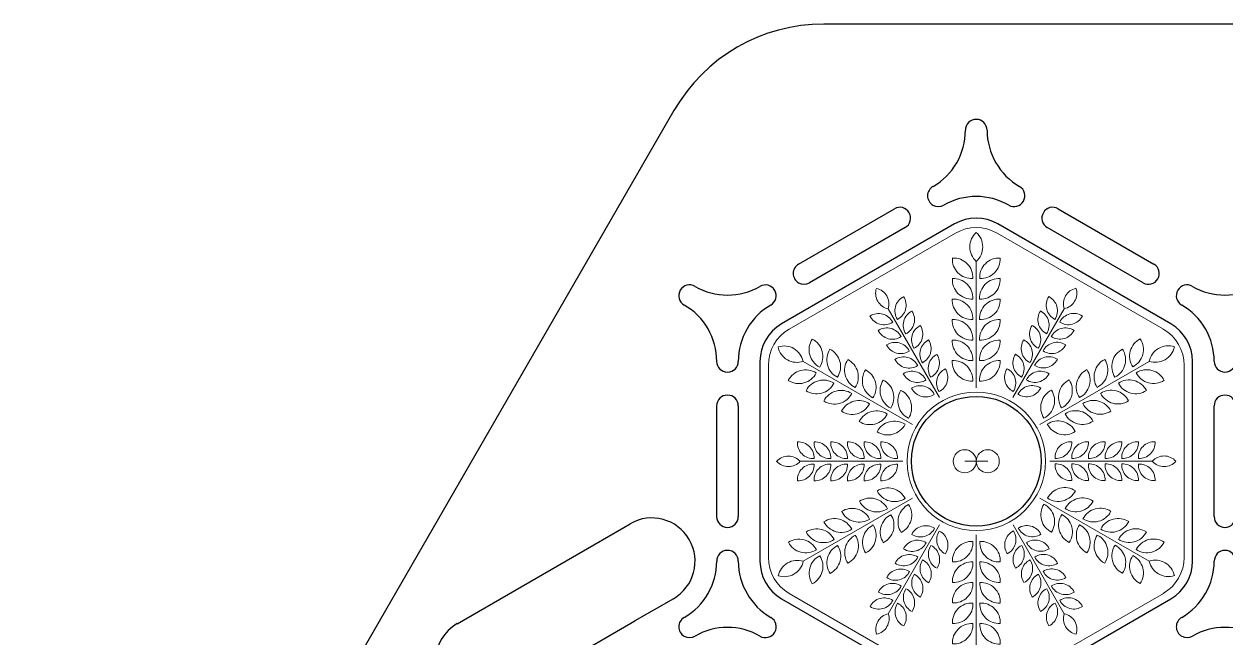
# Model space of a CAD drawing. Header units: millimetres. Extents: x -446 to 815, y -612 to 225.
# Drawn here: x -251.3 to -43, y 118.8 to 225.2 of the extents above; entities that cross this region are included whole.
import ezdxf

# ---------------------------------------------------------------- set-up
doc = ezdxf.new("R2010")
doc.units = ezdxf.units.MM
doc.layers.get('0').update_dxf_attribs({"color": 1, "true_color": 0xff0000})
doc.layers.add('Vector Engrave', color=5, linetype='Continuous', lineweight=0, true_color=0x0000ff)

msp = doc.modelspace()

# ---------------------------------------------------------------- linework, layer by layer
for p, q in [((112.68, 225.17), (-112.68, 225.17)), ((-138.66, 210.17), (-251.34, 15)), ((-117.05, 183.57), (-100.45, 193.15)), ((-72.05, 193.15), (-55.45, 183.57)), ((-90, 190.53), (-120, 173.21)), ((-98.57, 189.9), (-115.18, 180.32)), ((-52.5, 173.21), (-82.5, 190.53)), ((-57.32, 180.32), (-73.93, 189.9)), ((-123.75, 166.71), (-123.75, 132.07)), ((-48.75, 132.07), (-48.75, 166.71)), ((-131.25, 139.81), (-131.25, 158.97)), ((-127.5, 158.97), (-127.5, 139.81)), ((-45, 139.81), (-45, 158.97)), ((-176.25, 121.24), (-146.25, 138.56)), ((-138.75, 125.57), (-145.45, 121.71)), ((-120, 125.57), (-90, 108.25)), ((-82.5, 108.25), (-52.5, 125.57)), ((-162.05, 112.12), (-145.45, 121.71))]:
    msp.add_line(p, q)
msp.add_circle((-86.25, 149.39), 11.25)
for centre, radius, start, end in [((-112.68, 195.17), 30, 90, 150), ((-86.25, 206.76), 1.88, 0, 180), ((-99.37, 206.76), 11.25, 300, 0), ((-73.12, 206.76), 11.25, 180, 240), ((-92.81, 195.4), 1.88, 120, 300), ((-79.69, 195.4), 1.87, 240, 60), ((-86.25, 184.03), 11.25, 60, 120), ((-99.51, 191.53), 1.88, 300, 120), ((-72.99, 191.53), 1.88, 60, 240), ((-86.25, 184.03), 7.5, 60, 120), ((-116.11, 181.94), 1.88, 120, 300), ((-56.39, 181.94), 1.88, 240, 60), ((-135.94, 178.08), 1.88, 60, 240), ((-129.38, 189.44), 11.25, 240, 300), ((-122.81, 178.08), 1.87, 300, 120), ((-49.69, 178.08), 1.88, 60, 240), ((-43.13, 189.44), 11.25, 240, 300), ((-142.5, 166.71), 11.25, 0, 60), ((-116.25, 166.71), 11.25, 120, 180), ((-56.25, 166.71), 11.25, 0, 60), ((-116.25, 166.71), 7.5, 120, 180), ((-56.25, 166.71), 7.5, 0, 60), ((-129.38, 166.71), 1.88, 180, 0), ((-43.13, 166.71), 1.87, 180, 0), ((-129.38, 158.97), 1.88, 0, 180), ((-43.13, 158.97), 1.88, 0, 180), ((-129.38, 139.81), 1.88, 180, 0), ((-43.13, 139.81), 1.88, 180, 0), ((-142.5, 132.07), 7.5, 300, 120), ((-129.38, 132.07), 1.87, 0, 180), ((-43.13, 132.07), 1.87, 0, 180), ((-142.5, 132.07), 11.25, 300, 0), ((-116.25, 132.07), 11.25, 180, 240), ((-116.25, 132.07), 7.5, 180, 240), ((-56.25, 132.07), 7.5, 300, 0), ((-56.25, 132.07), 11.25, 300, 0), ((-172.5, 114.75), 7.5, 120, 300), ((-135.94, 120.7), 1.88, 120, 300), ((-122.81, 120.7), 1.88, 240, 60), ((-49.69, 120.7), 1.88, 120, 300), ((-129.38, 109.34), 11.25, 60, 120), ((-43.13, 109.34), 11.25, 60, 120)]:
    msp.add_arc(centre, radius, start, end)
at = {"layer": 'Vector Engrave'}
for p, q in [((-118.69, 172.28), (-89.85, 188.92)), ((-82.65, 188.92), (-53.81, 172.28)), ((-86.25, 184.02), (-86.25, 162.14)), ((-101.52, 175.82), (-92.63, 160.43)), ((-71, 175.83), (-79.88, 160.43)), ((-56.26, 166.71), (-75.21, 155.77)), ((-122.29, 132.74), (-122.29, 166.04)), ((-116.25, 166.69), (-97.3, 155.76)), ((-50.21, 166.04), (-50.21, 132.74)), ((-86.25, 162.14), (-86.25, 162.14)), ((-97.3, 155.76), (-97.3, 155.76)), ((-75.21, 155.77), (-75.21, 155.77)), ((-116.77, 149.38), (-99, 149.38)), ((-88.25, 149.39), (-84.25, 149.39)), ((-55.73, 149.4), (-73.5, 149.39)), ((-116.24, 132.06), (-97.29, 143.01)), ((-97.29, 143.01), (-97.29, 143.01)), ((-56.25, 132.08), (-75.21, 143.02)), ((-75.21, 143.02), (-75.21, 143.02)), ((-101.5, 122.95), (-92.62, 138.35)), ((-92.62, 138.35), (-92.62, 138.35)), ((-70.98, 122.96), (-79.87, 138.35)), ((-86.24, 114.75), (-86.25, 136.64)), ((-86.25, 136.64), (-86.25, 136.64)), ((-89.85, 109.86), (-118.69, 126.5)), ((-53.81, 126.5), (-82.65, 109.86))]:
    msp.add_line(p, q, dxfattribs=at)
for centre, radius in [((-86.25, 149.39), 12), ((-88.25, 149.39), 2), ((-84.25, 149.39), 2)]:
    msp.add_circle(centre, radius, dxfattribs=at)
for centre, radius, start, end in [((-86.25, 182.68), 7.21, 60, 120), ((-84, 186.54), 3.37, 131.7584, 228.1378), ((-88.5, 186.54), 3.37, 311.7584, 48.1378), ((-90.21, 181.25), 3.37, 356.7584, 93.1378), ((-87.03, 184.43), 3.37, 176.7584, 273.1378), ((-82.29, 181.25), 3.37, 86.7584, 183.1378), ((-85.47, 184.43), 3.37, 266.7584, 3.1378), ((-100.96, 178.5), 2.74, 161.7782, 258.1575), ((-104.12, 176.67), 2.74, 341.7782, 78.1575), ((-87.03, 180.87), 3.37, 176.7584, 273.1378), ((-90.22, 177.7), 3.37, 356.7584, 93.1378), ((-82.3, 177.69), 3.37, 86.7584, 183.1378), ((-85.47, 180.87), 3.37, 266.7584, 3.1378), ((-68.4, 176.68), 2.74, 101.7782, 198.1575), ((-71.56, 178.51), 2.74, 281.7782, 18.1575), ((-97.61, 175.47), 2.74, 116.7782, 213.1575), ((-101.14, 176.42), 2.74, 296.7782, 33.1575), ((-87.04, 177.32), 3.37, 176.7584, 273.1378), ((-90.22, 174.14), 3.37, 356.7584, 93.1378), ((-82.3, 174.13), 3.37, 86.7584, 183.1378), ((-85.48, 177.32), 3.37, 266.7584, 3.1378), ((-71.38, 176.43), 2.74, 146.7782, 243.1575), ((-74.91, 175.49), 2.74, 326.7782, 63.1575), ((-96.17, 172.97), 2.74, 116.7782, 213.1575), ((-99.69, 173.92), 2.74, 296.7782, 33.1575), ((-72.83, 173.93), 2.74, 146.7782, 243.1575), ((-76.36, 172.99), 2.74, 326.7782, 63.1575), ((-103.18, 172.26), 2.74, 26.7782, 123.1575), ((-102.23, 175.79), 2.74, 206.7782, 303.1575), ((-90.22, 170.59), 3.37, 356.7584, 93.1378), ((-87.04, 173.76), 3.37, 176.7584, 273.1378), ((-85.48, 173.76), 3.37, 266.7584, 3.1378), ((-82.3, 170.58), 3.37, 86.7584, 183.1378), ((-69.34, 172.27), 2.74, 56.7782, 153.1575), ((-70.28, 175.8), 2.74, 236.7782, 333.1575), ((-115.08, 166.04), 7.21, 120, 180), ((-101.74, 169.76), 2.74, 26.7782, 123.1575), ((-100.79, 173.28), 2.74, 206.7782, 303.1575), ((-94.72, 170.47), 2.74, 116.7782, 213.1575), ((-98.25, 171.42), 2.74, 296.7782, 33.1575), ((-74.27, 171.43), 2.74, 146.7782, 243.1575), ((-77.8, 170.49), 2.74, 326.7782, 63.1575), ((-70.79, 169.77), 2.74, 56.7782, 153.1575), ((-71.73, 173.3), 2.74, 236.7782, 333.1575), ((-57.42, 166.04), 7.21, 0, 60), ((-119.56, 166), 3.37, 11.7913, 108.1707), ((-117.31, 169.89), 3.37, 191.7913, 288.1707), ((-111.87, 168.73), 3.37, 146.7913, 243.1707), ((-116.21, 167.57), 3.37, 326.7913, 63.1707), ((-108.79, 166.95), 3.37, 146.7913, 243.1707), ((-113.14, 165.79), 3.37, 326.7913, 63.1707), ((-100.3, 167.26), 2.74, 26.7782, 123.1575), ((-99.35, 170.78), 2.74, 206.7782, 303.1575), ((-93.28, 167.97), 2.74, 116.7782, 213.1575), ((-96.81, 168.91), 2.74, 296.7782, 33.1575), ((-87.04, 170.21), 3.37, 176.7584, 273.1378), ((-90.23, 167.03), 3.37, 356.7584, 93.1378), ((-82.31, 167.02), 3.37, 86.7584, 183.1378), ((-85.48, 170.21), 3.37, 266.7584, 3.1378), ((-75.72, 168.93), 2.74, 146.7782, 243.1575), ((-79.25, 167.99), 2.74, 326.7782, 63.1575), ((-72.23, 167.27), 2.74, 56.7782, 153.1575), ((-73.17, 170.8), 2.74, 236.7782, 333.1575), ((-59.38, 165.81), 3.37, 116.765, 213.1444), ((-63.72, 166.98), 3.37, 296.765, 33.1444), ((-56.3, 167.59), 3.37, 116.765, 213.1444), ((-60.64, 168.76), 3.37, 296.765, 33.1444), ((-52.96, 166.02), 3.37, 71.765, 168.1444), ((-55.2, 169.91), 3.37, 251.765, 348.1444), ((-105.71, 165.17), 3.37, 146.7913, 243.1707), ((-110.06, 164.01), 3.37, 326.7913, 63.1707), ((-98.85, 164.75), 2.74, 26.7782, 123.1575), ((-97.91, 168.28), 2.74, 206.7782, 303.1575), ((-91.84, 165.47), 2.74, 116.7782, 213.1575), ((-95.37, 166.41), 2.74, 296.7782, 33.1575), ((-87.05, 166.65), 3.37, 176.7584, 273.1378), ((-90.23, 163.48), 3.37, 356.7584, 93.1378), ((-85.49, 166.65), 3.37, 266.7584, 3.1378), ((-82.31, 163.47), 3.37, 86.7584, 183.1378), ((-77.16, 166.43), 2.74, 146.7782, 243.1575), ((-80.69, 165.49), 2.74, 326.7782, 63.1575), ((-73.68, 164.77), 2.74, 56.7782, 153.1575), ((-74.62, 168.3), 2.74, 236.7782, 333.1575), ((-62.46, 164.04), 3.37, 116.765, 213.1444), ((-66.8, 165.21), 3.37, 296.765, 33.1444), ((-115.83, 161.87), 3.37, 56.7913, 153.1707), ((-117, 166.22), 3.37, 236.7913, 333.1707), ((-102.63, 163.39), 3.37, 146.7913, 243.1707), ((-106.98, 162.23), 3.37, 326.7913, 63.1707), ((-97.41, 162.25), 2.74, 26.7782, 123.1575), ((-90.4, 162.96), 2.74, 116.7782, 213.1575), ((-93.92, 163.91), 2.74, 296.7782, 33.1575), ((-78.61, 163.93), 2.74, 146.7782, 243.1575), ((-82.14, 162.99), 2.74, 326.7782, 63.1575), ((-75.12, 162.27), 2.74, 56.7782, 153.1575), ((-65.54, 162.26), 3.37, 116.765, 213.1444), ((-69.88, 163.43), 3.37, 296.765, 33.1444), ((-56.68, 161.89), 3.37, 26.765, 123.1444), ((-55.52, 166.24), 3.37, 206.765, 303.1444), ((-112.75, 160.09), 3.37, 56.7913, 153.1707), ((-113.92, 164.44), 3.37, 236.7913, 333.1707), ((-99.56, 161.62), 3.37, 146.7913, 243.1707), ((-103.9, 160.45), 3.37, 326.7913, 63.1707), ((-96.46, 165.78), 2.74, 206.7782, 303.1575), ((-76.07, 165.8), 2.74, 236.7782, 333.1575), ((-68.62, 160.49), 3.37, 116.765, 213.1444), ((-72.96, 161.65), 3.37, 296.765, 33.1444), ((-59.76, 160.12), 3.37, 26.765, 123.1444), ((-58.6, 164.46), 3.37, 206.765, 303.1444), ((-109.68, 158.31), 3.37, 56.7913, 153.1707), ((-110.84, 162.66), 3.37, 236.7913, 333.1707), ((-96.48, 159.84), 3.37, 146.7913, 243.1707), ((-100.82, 158.67), 3.37, 326.7913, 63.1707), ((-95.97, 159.75), 2.74, 26.7782, 123.1575), ((-95.02, 163.28), 2.74, 206.7782, 303.1575), ((-76.57, 159.77), 2.74, 56.7782, 153.1575), ((-77.51, 163.3), 2.74, 236.7782, 333.1575), ((-71.7, 158.71), 3.37, 116.765, 213.1444), ((-76.04, 159.88), 3.37, 296.765, 33.1444), ((-62.85, 158.34), 3.37, 26.765, 123.1444), ((-61.68, 162.69), 3.37, 206.765, 303.1444), ((-106.6, 156.54), 3.37, 56.7913, 153.1707), ((-107.76, 160.88), 3.37, 236.7913, 333.1707), ((-65.93, 156.57), 3.37, 26.765, 123.1444), ((-64.76, 160.91), 3.37, 206.765, 303.1444), ((-103.52, 154.76), 3.37, 56.7913, 153.1707), ((-104.68, 159.1), 3.37, 236.7913, 333.1707), ((-100.44, 152.98), 3.37, 56.7913, 153.1707), ((-72.09, 153.02), 3.37, 26.765, 123.1444), ((-69.01, 154.79), 3.37, 26.765, 123.1444), ((-67.84, 159.14), 3.37, 206.765, 303.1444), ((-101.6, 157.32), 3.37, 236.7913, 333.1707), ((-70.92, 157.36), 3.37, 206.765, 303.1444), ((-114.52, 152.59), 2.74, 176.7782, 273.1575), ((-117.1, 150.01), 2.74, 356.7782, 93.1575), ((-111.63, 152.59), 2.74, 176.7782, 273.1575), ((-114.21, 150.01), 2.74, 356.7782, 93.1575), ((-111.33, 150.01), 2.74, 356.7782, 93.1575), ((-108.74, 152.59), 2.74, 176.7782, 273.1575), ((-108.44, 150.01), 2.74, 356.7782, 93.1575), ((-105.85, 152.59), 2.74, 176.7782, 273.1575), ((-102.97, 152.59), 2.74, 176.7782, 273.1575), ((-105.55, 150.01), 2.74, 356.7782, 93.1575), ((-100.08, 152.59), 2.74, 176.7782, 273.1575), ((-102.66, 150), 2.74, 356.7782, 93.1575), ((-69.84, 150.04), 2.74, 86.7782, 183.1575), ((-72.42, 152.63), 2.74, 266.7782, 3.1575), ((-66.95, 150.04), 2.74, 86.7782, 183.1575), ((-69.53, 152.62), 2.74, 266.7782, 3.1575), ((-64.06, 150.04), 2.74, 86.7782, 183.1575), ((-66.64, 152.62), 2.74, 266.7782, 3.1575), ((-61.17, 150.04), 2.74, 86.7782, 183.1575), ((-63.75, 152.62), 2.74, 266.7782, 3.1575), ((-58.29, 150.03), 2.74, 86.7782, 183.1575), ((-60.87, 152.62), 2.74, 266.7782, 3.1575), ((-55.4, 150.03), 2.74, 86.7782, 183.1575), ((-57.98, 152.62), 2.74, 266.7782, 3.1575), ((-118.82, 147.55), 2.74, 41.7782, 138.1575), ((-53.69, 147.57), 2.74, 41.7782, 138.1575), ((-118.81, 151.21), 2.74, 221.7782, 318.1575), ((-117.1, 148.75), 2.74, 266.7782, 3.1575), ((-114.52, 146.16), 2.74, 86.7782, 183.1575), ((-111.63, 146.16), 2.74, 86.7782, 183.1575), ((-114.21, 148.74), 2.74, 266.7782, 3.1575), ((-108.75, 146.16), 2.74, 86.7782, 183.1575), ((-111.33, 148.74), 2.74, 266.7782, 3.1575), ((-105.86, 146.16), 2.74, 86.7782, 183.1575), ((-108.44, 148.74), 2.74, 266.7782, 3.1575), ((-105.55, 148.74), 2.74, 266.7782, 3.1575), ((-102.97, 146.15), 2.74, 86.7782, 183.1575), ((-102.66, 148.74), 2.74, 266.7782, 3.1575), ((-100.08, 146.15), 2.74, 86.7782, 183.1575), ((-69.84, 148.77), 2.74, 176.7782, 273.1575), ((-72.42, 146.19), 2.74, 356.7782, 93.1575), ((-66.95, 148.77), 2.74, 176.7782, 273.1575), ((-69.53, 146.19), 2.74, 356.7782, 93.1575), ((-66.65, 146.19), 2.74, 356.7782, 93.1575), ((-64.06, 148.77), 2.74, 176.7782, 273.1575), ((-63.76, 146.19), 2.74, 356.7782, 93.1575), ((-61.17, 148.77), 2.74, 176.7782, 273.1575), ((-58.29, 148.77), 2.74, 176.7782, 273.1575), ((-60.87, 146.19), 2.74, 356.7782, 93.1575), ((-55.4, 148.77), 2.74, 176.7782, 273.1575), ((-57.98, 146.18), 2.74, 356.7782, 93.1575), ((-53.68, 151.22), 2.74, 221.7782, 318.1575), ((-101.58, 141.41), 3.37, 26.7847, 123.1641), ((-100.41, 145.76), 3.37, 206.7847, 303.1641), ((-70.9, 141.45), 3.37, 56.7716, 153.151), ((-72.06, 145.8), 3.37, 236.7716, 333.151), ((-104.66, 139.64), 3.37, 26.7847, 123.1641), ((-103.49, 143.98), 3.37, 206.7847, 303.1641), ((-96.45, 138.9), 3.37, 116.7847, 213.1641), ((-100.8, 140.06), 3.37, 296.7847, 33.1641), ((-71.68, 140.1), 3.37, 146.7716, 243.151), ((-76.03, 138.94), 3.37, 326.7716, 63.151), ((-67.82, 139.67), 3.37, 56.7716, 153.151), ((-68.98, 144.02), 3.37, 236.7716, 333.151), ((-107.74, 137.86), 3.37, 26.7847, 123.1641), ((-106.57, 142.2), 3.37, 206.7847, 303.1641), ((-99.53, 137.12), 3.37, 116.7847, 213.1641), ((-103.88, 138.29), 3.37, 296.7847, 33.1641), ((-68.6, 138.32), 3.37, 146.7716, 243.151), ((-72.95, 137.16), 3.37, 326.7716, 63.151), ((-64.74, 137.89), 3.37, 56.7716, 153.151), ((-65.91, 142.24), 3.37, 236.7716, 333.151), ((-113.9, 134.31), 3.37, 26.7847, 123.1641), ((-110.82, 136.08), 3.37, 26.7847, 123.1641), ((-109.65, 140.43), 3.37, 206.7847, 303.1641), ((-102.61, 135.34), 3.37, 116.7847, 213.1641), ((-106.96, 136.51), 3.37, 296.7847, 33.1641), ((-94.99, 135.48), 2.74, 56.7782, 153.1575), ((-95.93, 139.01), 2.74, 236.7782, 333.1575), ((-77.48, 135.5), 2.74, 26.7782, 123.1575), ((-76.53, 139.03), 2.74, 206.7782, 303.1575), ((-65.53, 136.54), 3.37, 146.7716, 243.151), ((-69.87, 135.38), 3.37, 326.7716, 63.151), ((-61.67, 136.11), 3.37, 56.7716, 153.151), ((-62.83, 140.46), 3.37, 236.7716, 333.151), ((-58.59, 134.33), 3.37, 56.7716, 153.151), ((-116.98, 132.53), 3.37, 26.7847, 123.1641), ((-112.73, 138.65), 3.37, 206.7847, 303.1641), ((-105.69, 133.57), 3.37, 116.7847, 213.1641), ((-110.04, 134.73), 3.37, 296.7847, 33.1641), ((-96.43, 132.98), 2.74, 56.7782, 153.1575), ((-90.36, 135.79), 2.74, 146.7782, 243.1575), ((-93.89, 134.85), 2.74, 326.7782, 63.1575), ((-87.01, 132.13), 3.37, 86.7782, 183.1575), ((-90.19, 135.31), 3.37, 266.7782, 3.1575), ((-82.27, 135.3), 3.37, 176.7782, 273.1575), ((-85.45, 132.13), 3.37, 356.7782, 93.1575), ((-78.58, 134.87), 2.74, 116.7782, 213.1575), ((-82.1, 135.81), 2.74, 296.7782, 33.1575), ((-76.04, 133), 2.74, 26.7782, 123.1575), ((-62.45, 134.76), 3.37, 146.7716, 243.151), ((-66.79, 133.6), 3.37, 326.7716, 63.151), ((-59.75, 138.68), 3.37, 236.7716, 333.151), ((-55.51, 132.55), 3.37, 56.7716, 153.151), ((-115.81, 136.88), 3.37, 206.7847, 303.1641), ((-108.77, 131.79), 3.37, 116.7847, 213.1641), ((-113.12, 132.96), 3.37, 296.7847, 33.1641), ((-97.38, 136.51), 2.74, 236.7782, 333.1575), ((-91.81, 133.29), 2.74, 146.7782, 243.1575), ((-95.34, 132.35), 2.74, 326.7782, 63.1575), ((-77.13, 132.37), 2.74, 116.7782, 213.1575), ((-80.66, 133.31), 2.74, 296.7782, 33.1575), ((-75.09, 136.53), 2.74, 206.7782, 303.1575), ((-59.37, 132.98), 3.37, 146.7716, 243.151), ((-63.71, 131.82), 3.37, 326.7716, 63.151), ((-56.67, 136.9), 3.37, 236.7716, 333.151), ((-115.08, 132.74), 7.21, 180, 240), ((-117.29, 128.85), 3.37, 71.7847, 168.1641), ((-119.54, 132.75), 3.37, 251.7847, 348.1641), ((-111.85, 130.01), 3.37, 116.7847, 213.1641), ((-116.2, 131.18), 3.37, 296.7847, 33.1641), ((-97.88, 130.48), 2.74, 56.7782, 153.1575), ((-98.82, 134.01), 2.74, 236.7782, 333.1575), ((-93.25, 130.79), 2.74, 146.7782, 243.1575), ((-96.78, 129.85), 2.74, 326.7782, 63.1575), ((-87.01, 128.57), 3.37, 86.7782, 183.1575), ((-90.19, 131.75), 3.37, 266.7782, 3.1575), ((-85.45, 128.57), 3.37, 356.7782, 93.1575), ((-82.27, 131.75), 3.37, 176.7782, 273.1575), ((-75.69, 129.86), 2.74, 116.7782, 213.1575), ((-79.22, 130.81), 2.74, 296.7782, 33.1575), ((-74.59, 130.5), 2.74, 26.7782, 123.1575), ((-73.65, 134.02), 2.74, 206.7782, 303.1575), ((-56.29, 131.2), 3.37, 146.7716, 243.151), ((-60.64, 130.04), 3.37, 326.7716, 63.151), ((-55.2, 128.87), 3.37, 11.7716, 108.151), ((-52.95, 132.77), 3.37, 191.7716, 288.151), ((-57.42, 132.74), 7.21, 300, 0), ((-99.33, 127.98), 2.74, 56.7782, 153.1575), ((-100.27, 131.51), 2.74, 236.7782, 333.1575), ((-94.7, 128.29), 2.74, 146.7782, 243.1575), ((-98.23, 127.35), 2.74, 326.7782, 63.1575), ((-74.25, 127.36), 2.74, 116.7782, 213.1575), ((-77.78, 128.31), 2.74, 296.7782, 33.1575), ((-73.15, 128), 2.74, 26.7782, 123.1575), ((-72.2, 131.52), 2.74, 206.7782, 303.1575), ((-100.77, 125.48), 2.74, 56.7782, 153.1575), ((-101.71, 129.01), 2.74, 236.7782, 333.1575), ((-96.14, 125.79), 2.74, 146.7782, 243.1575), ((-99.67, 124.85), 2.74, 326.7782, 63.1575), ((-87.01, 125.02), 3.37, 86.7782, 183.1575), ((-90.19, 128.2), 3.37, 266.7782, 3.1575), ((-85.45, 125.02), 3.37, 356.7782, 93.1575), ((-82.27, 128.19), 3.37, 176.7782, 273.1575), ((-72.81, 124.86), 2.74, 116.7782, 213.1575), ((-76.33, 125.81), 2.74, 296.7782, 33.1575), ((-71.71, 125.49), 2.74, 26.7782, 123.1575), ((-70.76, 129.02), 2.74, 206.7782, 303.1575), ((-102.22, 122.98), 2.74, 56.7782, 153.1575), ((-103.16, 126.51), 2.74, 236.7782, 333.1575), ((-70.27, 122.99), 2.74, 26.7782, 123.1575), ((-69.32, 126.52), 2.74, 206.7782, 303.1575), ((-100.94, 120.27), 2.74, 101.7782, 198.1575), ((-104.1, 122.1), 2.74, 281.7782, 18.1575), ((-97.59, 123.29), 2.74, 146.7782, 243.1575), ((-101.12, 122.35), 2.74, 326.7782, 63.1575), ((-87.01, 121.46), 3.37, 86.7782, 183.1575), ((-90.19, 124.64), 3.37, 266.7782, 3.1575), ((-82.27, 124.64), 3.37, 176.7782, 273.1575), ((-85.45, 121.46), 3.37, 356.7782, 93.1575), ((-71.36, 122.36), 2.74, 116.7782, 213.1575), ((-74.89, 123.31), 2.74, 296.7782, 33.1575), ((-68.38, 122.1), 2.74, 161.7782, 258.1575), ((-71.54, 120.28), 2.74, 341.7782, 78.1575), ((-87.02, 117.91), 3.37, 86.7782, 183.1575), ((-90.19, 121.09), 3.37, 266.7782, 3.1575), ((-82.27, 121.08), 3.37, 176.7782, 273.1575), ((-85.46, 117.9), 3.37, 356.7782, 93.1575)]:
    msp.add_arc(centre, radius, start, end, dxfattribs=at)

doc.saveas('drawing.dxf')
